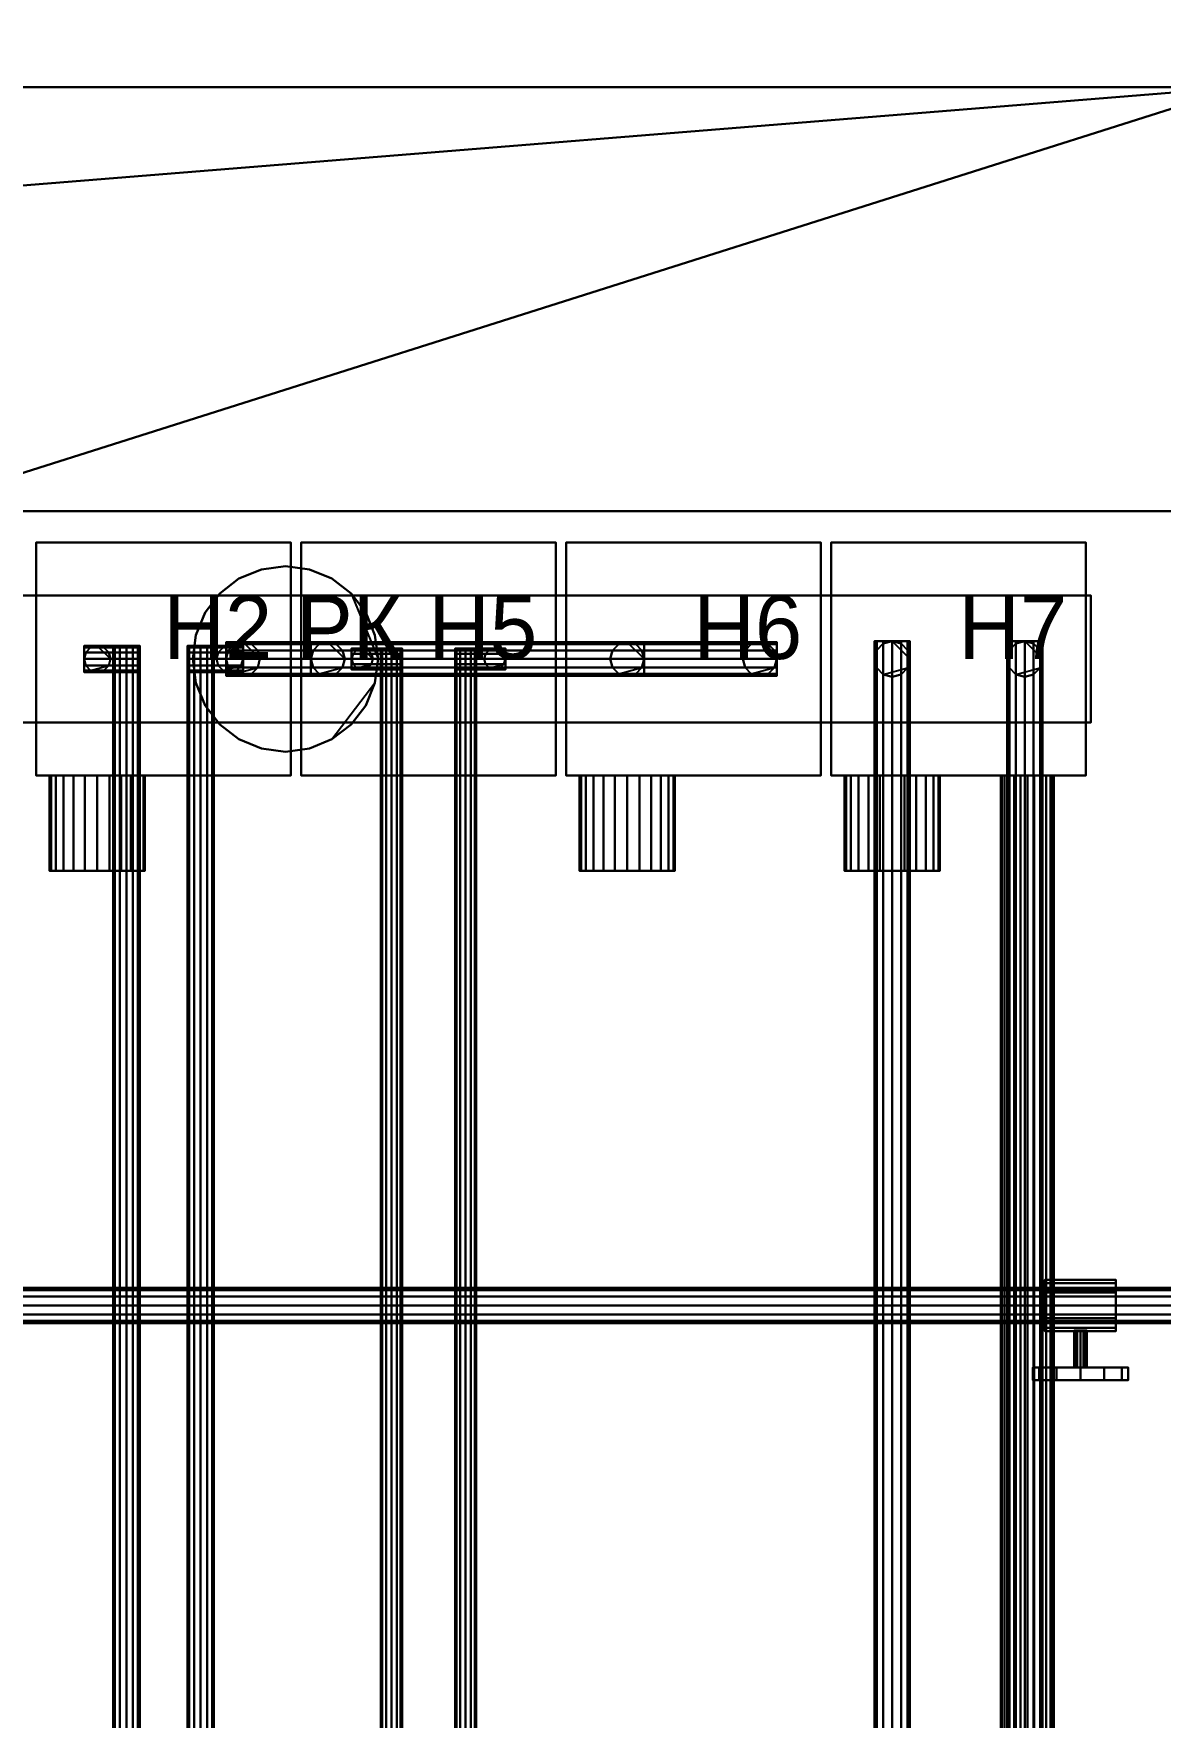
# Model space of a CAD drawing. Header units: millimetres. Extents: x 14850 to 20950, y 8600 to 14100.
# Drawn here: x 18662 to 19725, y 12461 to 14050 of the extents above; entities that cross this region are included whole.
import ezdxf

# ---------------------------------------------------------------- set-up
doc = ezdxf.new("R2010")
doc.units = ezdxf.units.MM
doc.layers.add('АР_3D_стены', color=8, linetype='Continuous')
doc.layers.add('ТМ_3D_Марки', color=7, linetype='Continuous')
for name, color, linetype, true_color in [('ОВ_3D_для_увязки', 7, 'Continuous', 0xbec4ce), ('ТМ_3D_Арматура', 7, 'Continuous', 0xb48c3c), ('ТМ_3D_Газ_условно', 7, 'Continuous', 0xca8a04), ('ТМ_3D_Оборудование', 7, 'Continuous', 0xe2e8f0), ('ТМ_3D_Т1', 7, 'Continuous', 0xdc2626), ('ТМ_3D_Т2', 7, 'Continuous', 0x2563eb)]:
    doc.layers.add(name, color=color, linetype=linetype, true_color=true_color)

msp = doc.modelspace()

# ---------------------------------------------------------------- texts
at = {"layer": 'ТМ_3D_Марки'}
for s, p in [('Н2', (18785, 13460, 1900)), ('РК', (18910, 13460, 1480)), ('Н5', (19035, 13460, 1900)), ('Н6', (19285, 13460, 1360)), ('Н7', (19535, 13460, 1900))]:
    msp.add_text(s, height=60, dxfattribs=at).set_placement(p)

# ---------------------------------------------------------------- meshes
at = {"layer": 'АР_3D_стены'}
mesh = msp.add_polyface(dxfattribs=at)
corners = [(14850, 13599.6), (14850, 13999.6), (19800.2, 13999.6), (19800.2, 13999.6, 3650), (14850, 13999.6, 3650), (14850, 13599.6, 3650), (20200.2, 12599.6), (19800.2, 12599.6), (19800.2, 13500.4), (19800.2, 13500.4, 3650), (19800.2, 12599.6, 3650), (20200.2, 12599.6, 3650), (19800.2, 14050), (20200.2, 14050), (20200.2, 13999.6), (20200.2, 13999.6, 3650), (20200.2, 14050, 3650), (19800.2, 14050, 3650), (18538.2, 13599.6), (18538.2, 13599.6, 3650), (19800.2, 13599.6), (19800.2, 13599.6, 3650)]
mesh.append_faces([[corners[k] for k in face] for face in [(0, 1, 2), (3, 4, 5), (6, 7, 8), (9, 10, 11), (12, 13, 14), (15, 16, 17), (18, 0, 2), (3, 5, 19), (6, 8, 20), (21, 9, 11), (12, 14, 6), (11, 15, 17), (20, 18, 2), (3, 19, 21), (2, 12, 6), (11, 17, 3), (6, 20, 2), (3, 21, 11), (2, 12, 17, 3), (12, 13, 16, 17), (13, 14, 15, 16), (14, 6, 11, 15), (6, 7, 10, 11), (7, 8, 9, 10), (8, 20, 21, 9), (20, 18, 19, 21), (18, 0, 5, 19), (0, 1, 4, 5), (1, 2, 3, 4)]])
at = {"layer": 'ОВ_3D_для_увязки'}
mesh = msp.add_polyface(dxfattribs=at)
corners = [(19625, 13350, 3615), (19624.1, 13350, 3621.5), (19624.1, 10950, 3621.5), (19625, 10950, 3615), (19621.7, 13350, 3627.5), (19621.7, 10950, 3627.5), (19617.7, 13350, 3632.7), (19617.7, 10950, 3632.7), (19612.5, 13350, 3636.7), (19612.5, 10950, 3636.7), (19606.5, 13350, 3639.1), (19606.5, 10950, 3639.1), (19600, 13350, 3640), (19600, 10950, 3640), (19593.5, 13350, 3639.1), (19593.5, 10950, 3639.1), (19587.5, 13350, 3636.7), (19587.5, 10950, 3636.7), (19582.3, 13350, 3632.7), (19582.3, 10950, 3632.7), (19578.3, 13350, 3627.5), (19578.3, 10950, 3627.5), (19575.9, 13350, 3621.5), (19575.9, 10950, 3621.5), (19575, 13350, 3615), (19575, 10950, 3615), (19575.9, 13350, 3608.5), (19575.9, 10950, 3608.5), (19578.3, 13350, 3602.5), (19578.3, 10950, 3602.5), (19582.3, 13350, 3597.3), (19582.3, 10950, 3597.3), (19587.5, 13350, 3593.3), (19587.5, 10950, 3593.3), (19593.5, 13350, 3590.9), (19593.5, 10950, 3590.9), (19600, 13350, 3590), (19600, 10950, 3590), (19606.5, 13350, 3590.9), (19606.5, 10950, 3590.9), (19612.5, 13350, 3593.3), (19612.5, 10950, 3593.3), (19617.7, 13350, 3597.3), (19617.7, 10950, 3597.3), (19621.7, 13350, 3602.5), (19621.7, 10950, 3602.5), (19624.1, 13350, 3608.5), (19624.1, 10950, 3608.5)]
mesh.append_faces([[corners[k] for k in face] for face in [(0, 1, 2, 3), (1, 4, 5, 2), (4, 6, 7, 5), (6, 8, 9, 7), (8, 10, 11, 9), (10, 12, 13, 11), (12, 14, 15, 13), (14, 16, 17, 15), (16, 18, 19, 17), (18, 20, 21, 19), (20, 22, 23, 21), (22, 24, 25, 23), (24, 26, 27, 25), (26, 28, 29, 27), (28, 30, 31, 29), (30, 32, 33, 31), (32, 34, 35, 33), (34, 36, 37, 35), (36, 38, 39, 37), (38, 40, 41, 39), (40, 42, 43, 41), (42, 44, 45, 43), (44, 46, 47, 45), (46, 0, 3, 47), (46, 44, 42, 40), (3, 2, 5, 7)]])
at = {"layer": 'ТМ_3D_Арматура', "color": 33, "true_color": 0xbf9142}
mesh = msp.add_polyface(dxfattribs=at)
corners = [(19616.5, 12874.3, 2200), (19616.5, 12871, 2212.2), (19683.5, 12871, 2212.2), (19683.5, 12874.3, 2200), (19616.5, 12862.1, 2221), (19683.5, 12862.1, 2221), (19616.5, 12850, 2224.3), (19683.5, 12850, 2224.3), (19616.5, 12837.9, 2221), (19683.5, 12837.9, 2221), (19616.5, 12829, 2212.2), (19683.5, 12829, 2212.2), (19616.5, 12825.7, 2200), (19683.5, 12825.7, 2200), (19616.5, 12829, 2187.8), (19683.5, 12829, 2187.8), (19616.5, 12837.9, 2179), (19683.5, 12837.9, 2179), (19616.5, 12850, 2175.7), (19683.5, 12850, 2175.7), (19616.5, 12862.1, 2179), (19683.5, 12862.1, 2179), (19616.5, 12871, 2187.8), (19683.5, 12871, 2187.8)]
mesh.append_faces([[corners[k] for k in face] for face in [(0, 1, 2, 3), (1, 4, 5, 2), (4, 6, 7, 5), (6, 8, 9, 7), (8, 10, 11, 9), (10, 12, 13, 11), (12, 14, 15, 13), (14, 16, 17, 15), (16, 18, 19, 17), (18, 20, 21, 19), (20, 22, 23, 21), (22, 0, 3, 23), (22, 20, 18, 16), (3, 2, 5, 7)]])
mesh = msp.add_polyface(dxfattribs=at)
corners = [(19656, 12826.5, 2200), (19655.2, 12826.5, 2203), (19655.2, 12791.5, 2203), (19656, 12791.5, 2200), (19653, 12826.5, 2205.2), (19653, 12791.5, 2205.2), (19650, 12826.5, 2206), (19650, 12791.5, 2206), (19647, 12826.5, 2205.2), (19647, 12791.5, 2205.2), (19644.8, 12826.5, 2203), (19644.8, 12791.5, 2203), (19644, 12826.5, 2200), (19644, 12791.5, 2200), (19644.8, 12826.5, 2197), (19644.8, 12791.5, 2197), (19647, 12826.5, 2194.8), (19647, 12791.5, 2194.8), (19650, 12826.5, 2194), (19650, 12791.5, 2194), (19653, 12826.5, 2194.8), (19653, 12791.5, 2194.8), (19655.2, 12826.5, 2197), (19655.2, 12791.5, 2197)]
mesh.append_faces([[corners[k] for k in face] for face in [(0, 1, 2, 3), (1, 4, 5, 2), (4, 6, 7, 5), (6, 8, 9, 7), (8, 10, 11, 9), (10, 12, 13, 11), (12, 14, 15, 13), (14, 16, 17, 15), (16, 18, 19, 17), (18, 20, 21, 19), (20, 22, 23, 21), (22, 0, 3, 23), (22, 20, 18, 16), (3, 2, 5, 7)]])
at = {"layer": 'ТМ_3D_Арматура', "color": 40, "true_color": 0xfacc15}
mesh = msp.add_polyface(dxfattribs=at)
corners = [(19695, 12791.5, 2200), (19689, 12791.5, 2222.5), (19689, 12779.6, 2222.5), (19695, 12779.6, 2200), (19672.5, 12791.5, 2239), (19672.5, 12779.6, 2239), (19650, 12791.5, 2245), (19650, 12779.6, 2245), (19627.5, 12791.5, 2239), (19627.5, 12779.6, 2239), (19611, 12791.5, 2222.5), (19611, 12779.6, 2222.5), (19605, 12791.5, 2200), (19605, 12779.6, 2200), (19611, 12791.5, 2177.5), (19611, 12779.6, 2177.5), (19627.5, 12791.5, 2161), (19627.5, 12779.6, 2161), (19650, 12791.5, 2155), (19650, 12779.6, 2155), (19672.5, 12791.5, 2161), (19672.5, 12779.6, 2161), (19689, 12791.5, 2177.5), (19689, 12779.6, 2177.5)]
mesh.append_faces([[corners[k] for k in face] for face in [(0, 1, 2, 3), (1, 4, 5, 2), (4, 6, 7, 5), (6, 8, 9, 7), (8, 10, 11, 9), (10, 12, 13, 11), (12, 14, 15, 13), (14, 16, 17, 15), (16, 18, 19, 17), (18, 20, 21, 19), (20, 22, 23, 21), (22, 0, 3, 23), (22, 20, 18, 16), (3, 2, 5, 7)]])
at = {"layer": 'ТМ_3D_Газ_условно'}
mesh = msp.add_polyface(dxfattribs=at)
corners = [(20216.8, 12833.2, 2200), (20216.8, 12835.5, 2208.4), (16433.2, 12835.5, 2208.4), (16433.2, 12833.2, 2200), (20216.8, 12841.6, 2214.5), (16433.2, 12841.6, 2214.5), (20216.8, 12850, 2216.8), (16433.2, 12850, 2216.8), (20216.8, 12858.4, 2214.5), (16433.2, 12858.4, 2214.5), (20216.8, 12864.5, 2208.4), (16433.2, 12864.5, 2208.4), (20216.8, 12866.8, 2200), (16433.2, 12866.8, 2200), (20216.8, 12864.5, 2191.6), (16433.2, 12864.5, 2191.6), (20216.8, 12858.4, 2185.5), (16433.2, 12858.4, 2185.5), (20216.8, 12850, 2183.2), (16433.2, 12850, 2183.2), (20216.8, 12841.6, 2185.5), (16433.2, 12841.6, 2185.5), (20216.8, 12835.5, 2191.6), (16433.2, 12835.5, 2191.6)]
mesh.append_faces([[corners[k] for k in face] for face in [(0, 1, 2, 3), (1, 4, 5, 2), (4, 6, 7, 5), (6, 8, 9, 7), (8, 10, 11, 9), (10, 12, 13, 11), (12, 14, 15, 13), (14, 16, 17, 15), (16, 18, 19, 17), (18, 20, 21, 19), (20, 22, 23, 21), (22, 0, 3, 23), (22, 20, 18, 16), (3, 2, 5, 7)]])
at = {"layer": 'ТМ_3D_Оборудование', "color": 179, "true_color": 0x1e293b}
mesh = msp.add_polyface(dxfattribs=at)
corners = [(18665, 13350, 1380), (18665, 13570, 1380), (18905, 13570, 1380), (18905, 13350, 1380), (18665, 13350, 1800), (18905, 13350, 1800), (18905, 13570, 1800), (18665, 13570, 1800)]
mesh.append_faces([[corners[k] for k in face] for face in [(0, 1, 2, 3), (4, 5, 6, 7), (0, 3, 5, 4), (3, 2, 6, 5), (2, 1, 7, 6), (1, 0, 4, 7)]])
mesh = msp.add_polyface(dxfattribs=at)
corners = [(18915, 13350, 1380), (18915, 13570, 1380), (19155, 13570, 1380), (19155, 13350, 1380), (18915, 13350, 1800), (19155, 13350, 1800), (19155, 13570, 1800), (18915, 13570, 1800)]
mesh.append_faces([[corners[k] for k in face] for face in [(0, 1, 2, 3), (4, 5, 6, 7), (0, 3, 5, 4), (3, 2, 6, 5), (2, 1, 7, 6), (1, 0, 4, 7)]])
mesh = msp.add_polyface(dxfattribs=at)
corners = [(19165, 13350, 840), (19165, 13570, 840), (19405, 13570, 840), (19405, 13350, 840), (19165, 13350, 1260), (19405, 13350, 1260), (19405, 13570, 1260), (19165, 13570, 1260)]
mesh.append_faces([[corners[k] for k in face] for face in [(0, 1, 2, 3), (4, 5, 6, 7), (0, 3, 5, 4), (3, 2, 6, 5), (2, 1, 7, 6), (1, 0, 4, 7)]])
mesh = msp.add_polyface(dxfattribs=at)
corners = [(19415, 13350, 1380), (19415, 13570, 1380), (19655, 13570, 1380), (19655, 13350, 1380), (19415, 13350, 1800), (19655, 13350, 1800), (19655, 13570, 1800), (19415, 13570, 1800)]
mesh.append_faces([[corners[k] for k in face] for face in [(0, 1, 2, 3), (4, 5, 6, 7), (0, 3, 5, 4), (3, 2, 6, 5), (2, 1, 7, 6), (1, 0, 4, 7)]])
at = {"layer": 'ТМ_3D_Оборудование', "color": 168, "true_color": 0x111827}
mesh = msp.add_polyface(dxfattribs=at)
corners = [(18987.5, 13460, -550), (18984.5, 13482.6, -550), (18984.5, 13482.6, 20), (18987.5, 13460, 20), (18975.8, 13503.8, -550), (18975.8, 13503.8, 20), (18961.9, 13521.9, -550), (18961.9, 13521.9, 20), (18943.8, 13535.8, -550), (18943.8, 13535.8, 20), (18922.6, 13544.5, -550), (18922.6, 13544.5, 20), (18900, 13547.5, -550), (18900, 13547.5, 20), (18877.4, 13544.5, -550), (18877.4, 13544.5, 20), (18856.2, 13535.8, -550), (18856.2, 13535.8, 20), (18838.1, 13521.9, -550), (18838.1, 13521.9, 20), (18824.2, 13503.8, -550), (18824.2, 13503.8, 20), (18815.5, 13482.6, -550), (18815.5, 13482.6, 20), (18812.5, 13460, -550), (18812.5, 13460, 20), (18815.5, 13437.4, -550), (18815.5, 13437.4, 20), (18824.2, 13416.2, -550), (18824.2, 13416.2, 20), (18838.1, 13398.1, -550), (18838.1, 13398.1, 20), (18856.2, 13384.2, -550), (18856.2, 13384.2, 20), (18877.4, 13375.5, -550), (18877.4, 13375.5, 20), (18900, 13372.5, -550), (18900, 13372.5, 20), (18922.6, 13375.5, -550), (18922.6, 13375.5, 20), (18943.8, 13384.2, -550), (18943.8, 13384.2, 20), (18961.9, 13398.1, -550), (18961.9, 13398.1, 20), (18975.8, 13416.2, -550), (18975.8, 13416.2, 20), (18984.5, 13437.4, -550), (18984.5, 13437.4, 20)]
mesh.append_faces([[corners[k] for k in face] for face in [(0, 1, 2, 3), (1, 4, 5, 2), (4, 6, 7, 5), (6, 8, 9, 7), (8, 10, 11, 9), (10, 12, 13, 11), (12, 14, 15, 13), (14, 16, 17, 15), (16, 18, 19, 17), (18, 20, 21, 19), (20, 22, 23, 21), (22, 24, 25, 23), (24, 26, 27, 25), (26, 28, 29, 27), (28, 30, 31, 29), (30, 32, 33, 31), (32, 34, 35, 33), (34, 36, 37, 35), (36, 38, 39, 37), (38, 40, 41, 39), (40, 42, 43, 41), (42, 44, 45, 43), (44, 46, 47, 45), (46, 0, 3, 47), (46, 44, 42, 40), (3, 2, 5, 7)]])
at = {"layer": 'ТМ_3D_Оборудование', "color": 149, "true_color": 0x334155}
mesh = msp.add_polyface(dxfattribs=at)
corners = [(18160, 13400, 1260), (18160, 13520, 1260), (19660, 13520, 1260), (19660, 13400, 1260), (18160, 13400, 1380), (19660, 13400, 1380), (19660, 13520, 1380), (18160, 13520, 1380)]
mesh.append_faces([[corners[k] for k in face] for face in [(0, 1, 2, 3), (4, 5, 6, 7), (0, 3, 5, 4), (3, 2, 6, 5), (2, 1, 7, 6), (1, 0, 4, 7)]])
at = {"layer": 'ТМ_3D_Оборудование', "color": 136, "true_color": 0x008078}
mesh = msp.add_polyface(dxfattribs=at)
corners = [(18767.5, 13350, 1590), (18766, 13350, 1601.6), (18766, 13260, 1601.6), (18767.5, 13260, 1590), (18761.5, 13350, 1612.5), (18761.5, 13260, 1612.5), (18754.3, 13350, 1621.8), (18754.3, 13260, 1621.8), (18745, 13350, 1629), (18745, 13260, 1629), (18734.1, 13350, 1633.5), (18734.1, 13260, 1633.5), (18722.5, 13350, 1635), (18722.5, 13260, 1635), (18710.9, 13350, 1633.5), (18710.9, 13260, 1633.5), (18700, 13350, 1629), (18700, 13260, 1629), (18690.7, 13350, 1621.8), (18690.7, 13260, 1621.8), (18683.5, 13350, 1612.5), (18683.5, 13260, 1612.5), (18679, 13350, 1601.6), (18679, 13260, 1601.6), (18677.5, 13350, 1590), (18677.5, 13260, 1590), (18679, 13350, 1578.4), (18679, 13260, 1578.4), (18683.5, 13350, 1567.5), (18683.5, 13260, 1567.5), (18690.7, 13350, 1558.2), (18690.7, 13260, 1558.2), (18700, 13350, 1551), (18700, 13260, 1551), (18710.9, 13350, 1546.5), (18710.9, 13260, 1546.5), (18722.5, 13350, 1545), (18722.5, 13260, 1545), (18734.1, 13350, 1546.5), (18734.1, 13260, 1546.5), (18745, 13350, 1551), (18745, 13260, 1551), (18754.3, 13350, 1558.2), (18754.3, 13260, 1558.2), (18761.5, 13350, 1567.5), (18761.5, 13260, 1567.5), (18766, 13350, 1578.4), (18766, 13260, 1578.4)]
mesh.append_faces([[corners[k] for k in face] for face in [(0, 1, 2, 3), (1, 4, 5, 2), (4, 6, 7, 5), (6, 8, 9, 7), (8, 10, 11, 9), (10, 12, 13, 11), (12, 14, 15, 13), (14, 16, 17, 15), (16, 18, 19, 17), (18, 20, 21, 19), (20, 22, 23, 21), (22, 24, 25, 23), (24, 26, 27, 25), (26, 28, 29, 27), (28, 30, 31, 29), (30, 32, 33, 31), (32, 34, 35, 33), (34, 36, 37, 35), (36, 38, 39, 37), (38, 40, 41, 39), (40, 42, 43, 41), (42, 44, 45, 43), (44, 46, 47, 45), (46, 0, 3, 47), (46, 44, 42, 40), (3, 2, 5, 7)]])
mesh = msp.add_polyface(dxfattribs=at)
corners = [(19267.5, 13350, 1050), (19266, 13350, 1061.6), (19266, 13260, 1061.6), (19267.5, 13260, 1050), (19261.5, 13350, 1072.5), (19261.5, 13260, 1072.5), (19254.3, 13350, 1081.8), (19254.3, 13260, 1081.8), (19245, 13350, 1089), (19245, 13260, 1089), (19234.1, 13350, 1093.5), (19234.1, 13260, 1093.5), (19222.5, 13350, 1095), (19222.5, 13260, 1095), (19210.9, 13350, 1093.5), (19210.9, 13260, 1093.5), (19200, 13350, 1089), (19200, 13260, 1089), (19190.7, 13350, 1081.8), (19190.7, 13260, 1081.8), (19183.5, 13350, 1072.5), (19183.5, 13260, 1072.5), (19179, 13350, 1061.6), (19179, 13260, 1061.6), (19177.5, 13350, 1050), (19177.5, 13260, 1050), (19179, 13350, 1038.4), (19179, 13260, 1038.4), (19183.5, 13350, 1027.5), (19183.5, 13260, 1027.5), (19190.7, 13350, 1018.2), (19190.7, 13260, 1018.2), (19200, 13350, 1011), (19200, 13260, 1011), (19210.9, 13350, 1006.5), (19210.9, 13260, 1006.5), (19222.5, 13350, 1005), (19222.5, 13260, 1005), (19234.1, 13350, 1006.5), (19234.1, 13260, 1006.5), (19245, 13350, 1011), (19245, 13260, 1011), (19254.3, 13350, 1018.2), (19254.3, 13260, 1018.2), (19261.5, 13350, 1027.5), (19261.5, 13260, 1027.5), (19266, 13350, 1038.4), (19266, 13260, 1038.4)]
mesh.append_faces([[corners[k] for k in face] for face in [(0, 1, 2, 3), (1, 4, 5, 2), (4, 6, 7, 5), (6, 8, 9, 7), (8, 10, 11, 9), (10, 12, 13, 11), (12, 14, 15, 13), (14, 16, 17, 15), (16, 18, 19, 17), (18, 20, 21, 19), (20, 22, 23, 21), (22, 24, 25, 23), (24, 26, 27, 25), (26, 28, 29, 27), (28, 30, 31, 29), (30, 32, 33, 31), (32, 34, 35, 33), (34, 36, 37, 35), (36, 38, 39, 37), (38, 40, 41, 39), (40, 42, 43, 41), (42, 44, 45, 43), (44, 46, 47, 45), (46, 0, 3, 47), (46, 44, 42, 40), (3, 2, 5, 7)]])
mesh = msp.add_polyface(dxfattribs=at)
corners = [(19517.5, 13350, 1590), (19516, 13350, 1601.6), (19516, 13260, 1601.6), (19517.5, 13260, 1590), (19511.5, 13350, 1612.5), (19511.5, 13260, 1612.5), (19504.3, 13350, 1621.8), (19504.3, 13260, 1621.8), (19495, 13350, 1629), (19495, 13260, 1629), (19484.1, 13350, 1633.5), (19484.1, 13260, 1633.5), (19472.5, 13350, 1635), (19472.5, 13260, 1635), (19460.9, 13350, 1633.5), (19460.9, 13260, 1633.5), (19450, 13350, 1629), (19450, 13260, 1629), (19440.7, 13350, 1621.8), (19440.7, 13260, 1621.8), (19433.5, 13350, 1612.5), (19433.5, 13260, 1612.5), (19429, 13350, 1601.6), (19429, 13260, 1601.6), (19427.5, 13350, 1590), (19427.5, 13260, 1590), (19429, 13350, 1578.4), (19429, 13260, 1578.4), (19433.5, 13350, 1567.5), (19433.5, 13260, 1567.5), (19440.7, 13350, 1558.2), (19440.7, 13260, 1558.2), (19450, 13350, 1551), (19450, 13260, 1551), (19460.9, 13350, 1546.5), (19460.9, 13260, 1546.5), (19472.5, 13350, 1545), (19472.5, 13260, 1545), (19484.1, 13350, 1546.5), (19484.1, 13260, 1546.5), (19495, 13350, 1551), (19495, 13260, 1551), (19504.3, 13350, 1558.2), (19504.3, 13260, 1558.2), (19511.5, 13350, 1567.5), (19511.5, 13260, 1567.5), (19516, 13350, 1578.4), (19516, 13260, 1578.4)]
mesh.append_faces([[corners[k] for k in face] for face in [(0, 1, 2, 3), (1, 4, 5, 2), (4, 6, 7, 5), (6, 8, 9, 7), (8, 10, 11, 9), (10, 12, 13, 11), (12, 14, 15, 13), (14, 16, 17, 15), (16, 18, 19, 17), (18, 20, 21, 19), (20, 22, 23, 21), (22, 24, 25, 23), (24, 26, 27, 25), (26, 28, 29, 27), (28, 30, 31, 29), (30, 32, 33, 31), (32, 34, 35, 33), (34, 36, 37, 35), (36, 38, 39, 37), (38, 40, 41, 39), (40, 42, 43, 41), (42, 44, 45, 43), (44, 46, 47, 45), (46, 0, 3, 47), (46, 44, 42, 40), (3, 2, 5, 7)]])
at = {"layer": 'ТМ_3D_Т1'}
mesh = msp.add_polyface(dxfattribs=at)
corners = [(18735, 13460, 1787.5), (18733.3, 13466.2, 1787.5), (18733.3, 13466.2, 3212.5), (18735, 13460, 3212.5), (18728.8, 13470.8, 1787.5), (18728.8, 13470.8, 3212.5), (18722.5, 13472.5, 1787.5), (18722.5, 13472.5, 3212.5), (18716.2, 13470.8, 1787.5), (18716.2, 13470.8, 3212.5), (18711.7, 13466.2, 1787.5), (18711.7, 13466.2, 3212.5), (18710, 13460, 1787.5), (18710, 13460, 3212.5), (18711.7, 13453.8, 1787.5), (18711.7, 13453.8, 3212.5), (18716.2, 13449.2, 1787.5), (18716.2, 13449.2, 3212.5), (18722.5, 13447.5, 1787.5), (18722.5, 13447.5, 3212.5), (18728.8, 13449.2, 1787.5), (18728.8, 13449.2, 3212.5), (18733.3, 13453.8, 1787.5), (18733.3, 13453.8, 3212.5)]
mesh.append_faces([[corners[k] for k in face] for face in [(0, 1, 2, 3), (1, 4, 5, 2), (4, 6, 7, 5), (6, 8, 9, 7), (8, 10, 11, 9), (10, 12, 13, 11), (12, 14, 15, 13), (14, 16, 17, 15), (16, 18, 19, 17), (18, 20, 21, 19), (20, 22, 23, 21), (22, 0, 3, 23), (22, 20, 18, 16), (3, 2, 5, 7)]])
mesh = msp.add_polyface(dxfattribs=at)
corners = [(18710, 13472.5, 3200), (18710, 13470.8, 3206.2), (18762.5, 13470.8, 3206.2), (18762.5, 13472.5, 3200), (18710, 13466.2, 3210.8), (18762.5, 13466.2, 3210.8), (18710, 13460, 3212.5), (18762.5, 13460, 3212.5), (18710, 13453.8, 3210.8), (18762.5, 13453.8, 3210.8), (18710, 13449.2, 3206.2), (18762.5, 13449.2, 3206.2), (18710, 13447.5, 3200), (18762.5, 13447.5, 3200), (18710, 13449.2, 3193.8), (18762.5, 13449.2, 3193.8), (18710, 13453.8, 3189.2), (18762.5, 13453.8, 3189.2), (18710, 13460, 3187.5), (18762.5, 13460, 3187.5), (18710, 13466.2, 3189.2), (18762.5, 13466.2, 3189.2), (18710, 13470.8, 3193.8), (18762.5, 13470.8, 3193.8)]
mesh.append_faces([[corners[k] for k in face] for face in [(0, 1, 2, 3), (1, 4, 5, 2), (4, 6, 7, 5), (6, 8, 9, 7), (8, 10, 11, 9), (10, 12, 13, 11), (12, 14, 15, 13), (14, 16, 17, 15), (16, 18, 19, 17), (18, 20, 21, 19), (20, 22, 23, 21), (22, 0, 3, 23), (22, 20, 18, 16), (3, 2, 5, 7)]])
mesh = msp.add_polyface(dxfattribs=at)
corners = [(18762.5, 13472.5, 3200), (18760.8, 13472.5, 3206.2), (18760.8, 10322.5, 3206.2), (18762.5, 10322.5, 3200), (18756.2, 13472.5, 3210.8), (18756.2, 10322.5, 3210.8), (18750, 13472.5, 3212.5), (18750, 10322.5, 3212.5), (18743.8, 13472.5, 3210.8), (18743.8, 10322.5, 3210.8), (18739.2, 13472.5, 3206.2), (18739.2, 10322.5, 3206.2), (18737.5, 13472.5, 3200), (18737.5, 10322.5, 3200), (18739.2, 13472.5, 3193.8), (18739.2, 10322.5, 3193.8), (18743.8, 13472.5, 3189.2), (18743.8, 10322.5, 3189.2), (18750, 13472.5, 3187.5), (18750, 10322.5, 3187.5), (18756.2, 13472.5, 3189.2), (18756.2, 10322.5, 3189.2), (18760.8, 13472.5, 3193.8), (18760.8, 10322.5, 3193.8)]
mesh.append_faces([[corners[k] for k in face] for face in [(0, 1, 2, 3), (1, 4, 5, 2), (4, 6, 7, 5), (6, 8, 9, 7), (8, 10, 11, 9), (10, 12, 13, 11), (12, 14, 15, 13), (14, 16, 17, 15), (16, 18, 19, 17), (18, 20, 21, 19), (20, 22, 23, 21), (22, 0, 3, 23), (22, 20, 18, 16), (3, 2, 5, 7)]])
mesh = msp.add_polyface(dxfattribs=at)
corners = [(19238.5, 13444, 480), (19238.5, 13446.1, 488), (18844, 13446.1, 488), (18844, 13444, 480), (19238.5, 13452, 493.9), (18844, 13452, 493.9), (19238.5, 13460, 496), (18844, 13460, 496), (19238.5, 13468, 493.9), (18844, 13468, 493.9), (19238.5, 13473.9, 488), (18844, 13473.9, 488), (19238.5, 13476, 480), (18844, 13476, 480), (19238.5, 13473.9, 472), (18844, 13473.9, 472), (19238.5, 13468, 466.1), (18844, 13468, 466.1), (19238.5, 13460, 464), (18844, 13460, 464), (19238.5, 13452, 466.1), (18844, 13452, 466.1), (19238.5, 13446.1, 472), (18844, 13446.1, 472)]
mesh.append_faces([[corners[k] for k in face] for face in [(0, 1, 2, 3), (1, 4, 5, 2), (4, 6, 7, 5), (6, 8, 9, 7), (8, 10, 11, 9), (10, 12, 13, 11), (12, 14, 15, 13), (14, 16, 17, 15), (16, 18, 19, 17), (18, 20, 21, 19), (20, 22, 23, 21), (22, 0, 3, 23), (22, 20, 18, 16), (3, 2, 5, 7)]])
mesh = msp.add_polyface(dxfattribs=at)
corners = [(18876, 13460, 496), (18873.9, 13468, 496), (18873.9, 13468, -566), (18876, 13460, -566), (18868, 13473.9, 496), (18868, 13473.9, -566), (18860, 13476, 496), (18860, 13476, -566), (18852, 13473.9, 496), (18852, 13473.9, -566), (18846.1, 13468, 496), (18846.1, 13468, -566), (18844, 13460, 496), (18844, 13460, -566), (18846.1, 13452, 496), (18846.1, 13452, -566), (18852, 13446.1, 496), (18852, 13446.1, -566), (18860, 13444, 496), (18860, 13444, -566), (18868, 13446.1, 496), (18868, 13446.1, -566), (18873.9, 13452, 496), (18873.9, 13452, -566)]
mesh.append_faces([[corners[k] for k in face] for face in [(0, 1, 2, 3), (1, 4, 5, 2), (4, 6, 7, 5), (6, 8, 9, 7), (8, 10, 11, 9), (10, 12, 13, 11), (12, 14, 15, 13), (14, 16, 17, 15), (16, 18, 19, 17), (18, 20, 21, 19), (20, 22, 23, 21), (22, 0, 3, 23), (22, 20, 18, 16), (3, 2, 5, 7)]])
mesh = msp.add_polyface(dxfattribs=at)
corners = [(19238.5, 13460, 856), (19236.4, 13468, 856), (19236.4, 13468, 464), (19238.5, 13460, 464), (19230.5, 13473.9, 856), (19230.5, 13473.9, 464), (19222.5, 13476, 856), (19222.5, 13476, 464), (19214.5, 13473.9, 856), (19214.5, 13473.9, 464), (19208.6, 13468, 856), (19208.6, 13468, 464), (19206.5, 13460, 856), (19206.5, 13460, 464), (19208.6, 13452, 856), (19208.6, 13452, 464), (19214.5, 13446.1, 856), (19214.5, 13446.1, 464), (19222.5, 13444, 856), (19222.5, 13444, 464), (19230.5, 13446.1, 856), (19230.5, 13446.1, 464), (19236.4, 13452, 856), (19236.4, 13452, 464)]
mesh.append_faces([[corners[k] for k in face] for face in [(0, 1, 2, 3), (1, 4, 5, 2), (4, 6, 7, 5), (6, 8, 9, 7), (8, 10, 11, 9), (10, 12, 13, 11), (12, 14, 15, 13), (14, 16, 17, 15), (16, 18, 19, 17), (18, 20, 21, 19), (20, 22, 23, 21), (22, 0, 3, 23), (22, 20, 18, 16), (3, 2, 5, 7)]])
mesh = msp.add_polyface(dxfattribs=at)
corners = [(19489.2, 13460, 1783.2), (19487, 13468.4, 1783.2), (19487, 13468.4, 3216.8), (19489.2, 13460, 3216.8), (19480.9, 13474.5, 1783.2), (19480.9, 13474.5, 3216.8), (19472.5, 13476.8, 1783.2), (19472.5, 13476.8, 3216.8), (19464.1, 13474.5, 1783.2), (19464.1, 13474.5, 3216.8), (19458, 13468.4, 1783.2), (19458, 13468.4, 3216.8), (19455.8, 13460, 1783.2), (19455.8, 13460, 3216.8), (19458, 13451.6, 1783.2), (19458, 13451.6, 3216.8), (19464.1, 13445.5, 1783.2), (19464.1, 13445.5, 3216.8), (19472.5, 13443.2, 1783.2), (19472.5, 13443.2, 3216.8), (19480.9, 13445.5, 1783.2), (19480.9, 13445.5, 3216.8), (19487, 13451.6, 1783.2), (19487, 13451.6, 3216.8)]
mesh.append_faces([[corners[k] for k in face] for face in [(0, 1, 2, 3), (1, 4, 5, 2), (4, 6, 7, 5), (6, 8, 9, 7), (8, 10, 11, 9), (10, 12, 13, 11), (12, 14, 15, 13), (14, 16, 17, 15), (16, 18, 19, 17), (18, 20, 21, 19), (20, 22, 23, 21), (22, 0, 3, 23), (22, 20, 18, 16), (3, 2, 5, 7)]])
mesh = msp.add_polyface(dxfattribs=at)
corners = [(19489.2, 13476.8, 3200), (19487, 13476.8, 3208.4), (19487, 11533.2, 3208.4), (19489.2, 11533.2, 3200), (19480.9, 13476.8, 3214.5), (19480.9, 11533.2, 3214.5), (19472.5, 13476.8, 3216.8), (19472.5, 11533.2, 3216.8), (19464.1, 13476.8, 3214.5), (19464.1, 11533.2, 3214.5), (19458, 13476.8, 3208.4), (19458, 11533.2, 3208.4), (19455.8, 13476.8, 3200), (19455.8, 11533.2, 3200), (19458, 13476.8, 3191.6), (19458, 11533.2, 3191.6), (19464.1, 13476.8, 3185.5), (19464.1, 11533.2, 3185.5), (19472.5, 13476.8, 3183.2), (19472.5, 11533.2, 3183.2), (19480.9, 13476.8, 3185.5), (19480.9, 11533.2, 3185.5), (19487, 13476.8, 3191.6), (19487, 11533.2, 3191.6)]
mesh.append_faces([[corners[k] for k in face] for face in [(0, 1, 2, 3), (1, 4, 5, 2), (4, 6, 7, 5), (6, 8, 9, 7), (8, 10, 11, 9), (10, 12, 13, 11), (12, 14, 15, 13), (14, 16, 17, 15), (16, 18, 19, 17), (18, 20, 21, 19), (20, 22, 23, 21), (22, 0, 3, 23), (22, 20, 18, 16), (3, 2, 5, 7)]])
mesh = msp.add_polyface(dxfattribs=at)
corners = [(18982.5, 13460, 1790), (18981.2, 13465, 1790), (18981.2, 13465, 3060), (18982.5, 13460, 3060), (18977.5, 13468.7, 1790), (18977.5, 13468.7, 3060), (18972.5, 13470, 1790), (18972.5, 13470, 3060), (18967.5, 13468.7, 1790), (18967.5, 13468.7, 3060), (18963.8, 13465, 1790), (18963.8, 13465, 3060), (18962.5, 13460, 1790), (18962.5, 13460, 3060), (18963.8, 13455, 1790), (18963.8, 13455, 3060), (18967.5, 13451.3, 1790), (18967.5, 13451.3, 3060), (18972.5, 13450, 1790), (18972.5, 13450, 3060), (18977.5, 13451.3, 1790), (18977.5, 13451.3, 3060), (18981.2, 13455, 1790), (18981.2, 13455, 3060)]
mesh.append_faces([[corners[k] for k in face] for face in [(0, 1, 2, 3), (1, 4, 5, 2), (4, 6, 7, 5), (6, 8, 9, 7), (8, 10, 11, 9), (10, 12, 13, 11), (12, 14, 15, 13), (14, 16, 17, 15), (16, 18, 19, 17), (18, 20, 21, 19), (20, 22, 23, 21), (22, 0, 3, 23), (22, 20, 18, 16), (3, 2, 5, 7)]])
mesh = msp.add_polyface(dxfattribs=at)
corners = [(18962.5, 13470, 3050), (18962.5, 13468.7, 3055), (19010, 13468.7, 3055), (19010, 13470, 3050), (18962.5, 13465, 3058.7), (19010, 13465, 3058.7), (18962.5, 13460, 3060), (19010, 13460, 3060), (18962.5, 13455, 3058.7), (19010, 13455, 3058.7), (18962.5, 13451.3, 3055), (19010, 13451.3, 3055), (18962.5, 13450, 3050), (19010, 13450, 3050), (18962.5, 13451.3, 3045), (19010, 13451.3, 3045), (18962.5, 13455, 3041.3), (19010, 13455, 3041.3), (18962.5, 13460, 3040), (19010, 13460, 3040), (18962.5, 13465, 3041.3), (19010, 13465, 3041.3), (18962.5, 13468.7, 3045), (19010, 13468.7, 3045)]
mesh.append_faces([[corners[k] for k in face] for face in [(0, 1, 2, 3), (1, 4, 5, 2), (4, 6, 7, 5), (6, 8, 9, 7), (8, 10, 11, 9), (10, 12, 13, 11), (12, 14, 15, 13), (14, 16, 17, 15), (16, 18, 19, 17), (18, 20, 21, 19), (20, 22, 23, 21), (22, 0, 3, 23), (22, 20, 18, 16), (3, 2, 5, 7)]])
mesh = msp.add_polyface(dxfattribs=at)
corners = [(19010, 13470, 3050), (19008.7, 13470, 3055), (19008.7, 10425, 3055), (19010, 10425, 3050), (19005, 13470, 3058.7), (19005, 10425, 3058.7), (19000, 13470, 3060), (19000, 10425, 3060), (18995, 13470, 3058.7), (18995, 10425, 3058.7), (18991.3, 13470, 3055), (18991.3, 10425, 3055), (18990, 13470, 3050), (18990, 10425, 3050), (18991.3, 13470, 3045), (18991.3, 10425, 3045), (18995, 13470, 3041.3), (18995, 10425, 3041.3), (19000, 13470, 3040), (19000, 10425, 3040), (19005, 13470, 3041.3), (19005, 10425, 3041.3), (19008.7, 13470, 3045), (19008.7, 10425, 3045)]
mesh.append_faces([[corners[k] for k in face] for face in [(0, 1, 2, 3), (1, 4, 5, 2), (4, 6, 7, 5), (6, 8, 9, 7), (8, 10, 11, 9), (10, 12, 13, 11), (12, 14, 15, 13), (14, 16, 17, 15), (16, 18, 19, 17), (18, 20, 21, 19), (20, 22, 23, 21), (22, 0, 3, 23), (22, 20, 18, 16), (3, 2, 5, 7)]])
at = {"layer": 'ТМ_3D_Т2'}
mesh = msp.add_polyface(dxfattribs=at)
corners = [(18807.5, 10252.5, 3200), (18809.2, 10252.5, 3206.2), (18809.2, 13472.5, 3206.2), (18807.5, 13472.5, 3200), (18813.8, 10252.5, 3210.8), (18813.8, 13472.5, 3210.8), (18820, 10252.5, 3212.5), (18820, 13472.5, 3212.5), (18826.2, 10252.5, 3210.8), (18826.2, 13472.5, 3210.8), (18830.8, 10252.5, 3206.2), (18830.8, 13472.5, 3206.2), (18832.5, 10252.5, 3200), (18832.5, 13472.5, 3200), (18830.8, 10252.5, 3193.8), (18830.8, 13472.5, 3193.8), (18826.2, 10252.5, 3189.2), (18826.2, 13472.5, 3189.2), (18820, 10252.5, 3187.5), (18820, 13472.5, 3187.5), (18813.8, 10252.5, 3189.2), (18813.8, 13472.5, 3189.2), (18809.2, 10252.5, 3193.8), (18809.2, 13472.5, 3193.8)]
mesh.append_faces([[corners[k] for k in face] for face in [(0, 1, 2, 3), (1, 4, 5, 2), (4, 6, 7, 5), (6, 8, 9, 7), (8, 10, 11, 9), (10, 12, 13, 11), (12, 14, 15, 13), (14, 16, 17, 15), (16, 18, 19, 17), (18, 20, 21, 19), (20, 22, 23, 21), (22, 0, 3, 23), (22, 20, 18, 16), (3, 2, 5, 7)]])
mesh = msp.add_polyface(dxfattribs=at)
corners = [(18807.5, 13472.5, 3200), (18807.5, 13470.8, 3206.2), (18860, 13470.8, 3206.2), (18860, 13472.5, 3200), (18807.5, 13466.2, 3210.8), (18860, 13466.2, 3210.8), (18807.5, 13460, 3212.5), (18860, 13460, 3212.5), (18807.5, 13453.8, 3210.8), (18860, 13453.8, 3210.8), (18807.5, 13449.2, 3206.2), (18860, 13449.2, 3206.2), (18807.5, 13447.5, 3200), (18860, 13447.5, 3200), (18807.5, 13449.2, 3193.8), (18860, 13449.2, 3193.8), (18807.5, 13453.8, 3189.2), (18860, 13453.8, 3189.2), (18807.5, 13460, 3187.5), (18860, 13460, 3187.5), (18807.5, 13466.2, 3189.2), (18860, 13466.2, 3189.2), (18807.5, 13470.8, 3193.8), (18860, 13470.8, 3193.8)]
mesh.append_faces([[corners[k] for k in face] for face in [(0, 1, 2, 3), (1, 4, 5, 2), (4, 6, 7, 5), (6, 8, 9, 7), (8, 10, 11, 9), (10, 12, 13, 11), (12, 14, 15, 13), (14, 16, 17, 15), (16, 18, 19, 17), (18, 20, 21, 19), (20, 22, 23, 21), (22, 0, 3, 23), (22, 20, 18, 16), (3, 2, 5, 7)]])
mesh = msp.add_polyface(dxfattribs=at)
corners = [(18860, 13460, 3212.5), (18858.3, 13466.2, 3212.5), (18858.3, 13466.2, 1787.5), (18860, 13460, 1787.5), (18853.8, 13470.8, 3212.5), (18853.8, 13470.8, 1787.5), (18847.5, 13472.5, 3212.5), (18847.5, 13472.5, 1787.5), (18841.2, 13470.8, 3212.5), (18841.2, 13470.8, 1787.5), (18836.7, 13466.2, 3212.5), (18836.7, 13466.2, 1787.5), (18835, 13460, 3212.5), (18835, 13460, 1787.5), (18836.7, 13453.8, 3212.5), (18836.7, 13453.8, 1787.5), (18841.2, 13449.2, 3212.5), (18841.2, 13449.2, 1787.5), (18847.5, 13447.5, 3212.5), (18847.5, 13447.5, 1787.5), (18853.8, 13449.2, 3212.5), (18853.8, 13449.2, 1787.5), (18858.3, 13453.8, 3212.5), (18858.3, 13453.8, 1787.5)]
mesh.append_faces([[corners[k] for k in face] for face in [(0, 1, 2, 3), (1, 4, 5, 2), (4, 6, 7, 5), (6, 8, 9, 7), (8, 10, 11, 9), (10, 12, 13, 11), (12, 14, 15, 13), (14, 16, 17, 15), (16, 18, 19, 17), (18, 20, 21, 19), (20, 22, 23, 21), (22, 0, 3, 23), (22, 20, 18, 16), (3, 2, 5, 7)]])
mesh = msp.add_polyface(dxfattribs=at)
corners = [(18956, 13460, -566), (18953.9, 13468, -566), (18953.9, 13468, 376), (18956, 13460, 376), (18948, 13473.9, -566), (18948, 13473.9, 376), (18940, 13476, -566), (18940, 13476, 376), (18932, 13473.9, -566), (18932, 13473.9, 376), (18926.1, 13468, -566), (18926.1, 13468, 376), (18924, 13460, -566), (18924, 13460, 376), (18926.1, 13452, -566), (18926.1, 13452, 376), (18932, 13446.1, -566), (18932, 13446.1, 376), (18940, 13444, -566), (18940, 13444, 376), (18948, 13446.1, -566), (18948, 13446.1, 376), (18953.9, 13452, -566), (18953.9, 13452, 376)]
mesh.append_faces([[corners[k] for k in face] for face in [(0, 1, 2, 3), (1, 4, 5, 2), (4, 6, 7, 5), (6, 8, 9, 7), (8, 10, 11, 9), (10, 12, 13, 11), (12, 14, 15, 13), (14, 16, 17, 15), (16, 18, 19, 17), (18, 20, 21, 19), (20, 22, 23, 21), (22, 0, 3, 23), (22, 20, 18, 16), (3, 2, 5, 7)]])
mesh = msp.add_polyface(dxfattribs=at)
corners = [(18924, 13476, 360), (18924, 13473.9, 368), (19363.5, 13473.9, 368), (19363.5, 13476, 360), (18924, 13468, 373.9), (19363.5, 13468, 373.9), (18924, 13460, 376), (19363.5, 13460, 376), (18924, 13452, 373.9), (19363.5, 13452, 373.9), (18924, 13446.1, 368), (19363.5, 13446.1, 368), (18924, 13444, 360), (19363.5, 13444, 360), (18924, 13446.1, 352), (19363.5, 13446.1, 352), (18924, 13452, 346.1), (19363.5, 13452, 346.1), (18924, 13460, 344), (19363.5, 13460, 344), (18924, 13468, 346.1), (19363.5, 13468, 346.1), (18924, 13473.9, 352), (19363.5, 13473.9, 352)]
mesh.append_faces([[corners[k] for k in face] for face in [(0, 1, 2, 3), (1, 4, 5, 2), (4, 6, 7, 5), (6, 8, 9, 7), (8, 10, 11, 9), (10, 12, 13, 11), (12, 14, 15, 13), (14, 16, 17, 15), (16, 18, 19, 17), (18, 20, 21, 19), (20, 22, 23, 21), (22, 0, 3, 23), (22, 20, 18, 16), (3, 2, 5, 7)]])
mesh = msp.add_polyface(dxfattribs=at)
corners = [(19363.5, 13460, 344), (19361.4, 13468, 344), (19361.4, 13468, 856), (19363.5, 13460, 856), (19355.5, 13473.9, 344), (19355.5, 13473.9, 856), (19347.5, 13476, 344), (19347.5, 13476, 856), (19339.5, 13473.9, 344), (19339.5, 13473.9, 856), (19333.6, 13468, 344), (19333.6, 13468, 856), (19331.5, 13460, 344), (19331.5, 13460, 856), (19333.6, 13452, 344), (19333.6, 13452, 856), (19339.5, 13446.1, 344), (19339.5, 13446.1, 856), (19347.5, 13444, 344), (19347.5, 13444, 856), (19355.5, 13446.1, 344), (19355.5, 13446.1, 856), (19361.4, 13452, 344), (19361.4, 13452, 856)]
mesh.append_faces([[corners[k] for k in face] for face in [(0, 1, 2, 3), (1, 4, 5, 2), (4, 6, 7, 5), (6, 8, 9, 7), (8, 10, 11, 9), (10, 12, 13, 11), (12, 14, 15, 13), (14, 16, 17, 15), (16, 18, 19, 17), (18, 20, 21, 19), (20, 22, 23, 21), (22, 0, 3, 23), (22, 20, 18, 16), (3, 2, 5, 7)]])
mesh = msp.add_polyface(dxfattribs=at)
corners = [(19580.8, 11533.2, 3200), (19583, 11533.2, 3208.4), (19583, 13476.8, 3208.4), (19580.8, 13476.8, 3200), (19589.1, 11533.2, 3214.5), (19589.1, 13476.8, 3214.5), (19597.5, 11533.2, 3216.8), (19597.5, 13476.8, 3216.8), (19605.9, 11533.2, 3214.5), (19605.9, 13476.8, 3214.5), (19612, 11533.2, 3208.4), (19612, 13476.8, 3208.4), (19614.2, 11533.2, 3200), (19614.2, 13476.8, 3200), (19612, 11533.2, 3191.6), (19612, 13476.8, 3191.6), (19605.9, 11533.2, 3185.5), (19605.9, 13476.8, 3185.5), (19597.5, 11533.2, 3183.2), (19597.5, 13476.8, 3183.2), (19589.1, 11533.2, 3185.5), (19589.1, 13476.8, 3185.5), (19583, 11533.2, 3191.6), (19583, 13476.8, 3191.6)]
mesh.append_faces([[corners[k] for k in face] for face in [(0, 1, 2, 3), (1, 4, 5, 2), (4, 6, 7, 5), (6, 8, 9, 7), (8, 10, 11, 9), (10, 12, 13, 11), (12, 14, 15, 13), (14, 16, 17, 15), (16, 18, 19, 17), (18, 20, 21, 19), (20, 22, 23, 21), (22, 0, 3, 23), (22, 20, 18, 16), (3, 2, 5, 7)]])
mesh = msp.add_polyface(dxfattribs=at)
corners = [(19614.2, 13460, 3216.8), (19612, 13468.4, 3216.8), (19612, 13468.4, 1783.2), (19614.2, 13460, 1783.2), (19605.9, 13474.5, 3216.8), (19605.9, 13474.5, 1783.2), (19597.5, 13476.8, 3216.8), (19597.5, 13476.8, 1783.2), (19589.1, 13474.5, 3216.8), (19589.1, 13474.5, 1783.2), (19583, 13468.4, 3216.8), (19583, 13468.4, 1783.2), (19580.8, 13460, 3216.8), (19580.8, 13460, 1783.2), (19583, 13451.6, 3216.8), (19583, 13451.6, 1783.2), (19589.1, 13445.5, 3216.8), (19589.1, 13445.5, 1783.2), (19597.5, 13443.2, 3216.8), (19597.5, 13443.2, 1783.2), (19605.9, 13445.5, 3216.8), (19605.9, 13445.5, 1783.2), (19612, 13451.6, 3216.8), (19612, 13451.6, 1783.2)]
mesh.append_faces([[corners[k] for k in face] for face in [(0, 1, 2, 3), (1, 4, 5, 2), (4, 6, 7, 5), (6, 8, 9, 7), (8, 10, 11, 9), (10, 12, 13, 11), (12, 14, 15, 13), (14, 16, 17, 15), (16, 18, 19, 17), (18, 20, 21, 19), (20, 22, 23, 21), (22, 0, 3, 23), (22, 20, 18, 16), (3, 2, 5, 7)]])
mesh = msp.add_polyface(dxfattribs=at)
corners = [(19060, 10355, 3050), (19061.3, 10355, 3055), (19061.3, 13470, 3055), (19060, 13470, 3050), (19065, 10355, 3058.7), (19065, 13470, 3058.7), (19070, 10355, 3060), (19070, 13470, 3060), (19075, 10355, 3058.7), (19075, 13470, 3058.7), (19078.7, 10355, 3055), (19078.7, 13470, 3055), (19080, 10355, 3050), (19080, 13470, 3050), (19078.7, 10355, 3045), (19078.7, 13470, 3045), (19075, 10355, 3041.3), (19075, 13470, 3041.3), (19070, 10355, 3040), (19070, 13470, 3040), (19065, 10355, 3041.3), (19065, 13470, 3041.3), (19061.3, 10355, 3045), (19061.3, 13470, 3045)]
mesh.append_faces([[corners[k] for k in face] for face in [(0, 1, 2, 3), (1, 4, 5, 2), (4, 6, 7, 5), (6, 8, 9, 7), (8, 10, 11, 9), (10, 12, 13, 11), (12, 14, 15, 13), (14, 16, 17, 15), (16, 18, 19, 17), (18, 20, 21, 19), (20, 22, 23, 21), (22, 0, 3, 23), (22, 20, 18, 16), (3, 2, 5, 7)]])
mesh = msp.add_polyface(dxfattribs=at)
corners = [(19060, 13470, 3050), (19060, 13468.7, 3055), (19107.5, 13468.7, 3055), (19107.5, 13470, 3050), (19060, 13465, 3058.7), (19107.5, 13465, 3058.7), (19060, 13460, 3060), (19107.5, 13460, 3060), (19060, 13455, 3058.7), (19107.5, 13455, 3058.7), (19060, 13451.3, 3055), (19107.5, 13451.3, 3055), (19060, 13450, 3050), (19107.5, 13450, 3050), (19060, 13451.3, 3045), (19107.5, 13451.3, 3045), (19060, 13455, 3041.3), (19107.5, 13455, 3041.3), (19060, 13460, 3040), (19107.5, 13460, 3040), (19060, 13465, 3041.3), (19107.5, 13465, 3041.3), (19060, 13468.7, 3045), (19107.5, 13468.7, 3045)]
mesh.append_faces([[corners[k] for k in face] for face in [(0, 1, 2, 3), (1, 4, 5, 2), (4, 6, 7, 5), (6, 8, 9, 7), (8, 10, 11, 9), (10, 12, 13, 11), (12, 14, 15, 13), (14, 16, 17, 15), (16, 18, 19, 17), (18, 20, 21, 19), (20, 22, 23, 21), (22, 0, 3, 23), (22, 20, 18, 16), (3, 2, 5, 7)]])
mesh = msp.add_polyface(dxfattribs=at)
corners = [(19107.5, 13460, 3060), (19106.2, 13465, 3060), (19106.2, 13465, 1790), (19107.5, 13460, 1790), (19102.5, 13468.7, 3060), (19102.5, 13468.7, 1790), (19097.5, 13470, 3060), (19097.5, 13470, 1790), (19092.5, 13468.7, 3060), (19092.5, 13468.7, 1790), (19088.8, 13465, 3060), (19088.8, 13465, 1790), (19087.5, 13460, 3060), (19087.5, 13460, 1790), (19088.8, 13455, 3060), (19088.8, 13455, 1790), (19092.5, 13451.3, 3060), (19092.5, 13451.3, 1790), (19097.5, 13450, 3060), (19097.5, 13450, 1790), (19102.5, 13451.3, 3060), (19102.5, 13451.3, 1790), (19106.2, 13455, 3060), (19106.2, 13455, 1790)]
mesh.append_faces([[corners[k] for k in face] for face in [(0, 1, 2, 3), (1, 4, 5, 2), (4, 6, 7, 5), (6, 8, 9, 7), (8, 10, 11, 9), (10, 12, 13, 11), (12, 14, 15, 13), (14, 16, 17, 15), (16, 18, 19, 17), (18, 20, 21, 19), (20, 22, 23, 21), (22, 0, 3, 23), (22, 20, 18, 16), (3, 2, 5, 7)]])

doc.saveas('drawing.dxf')
